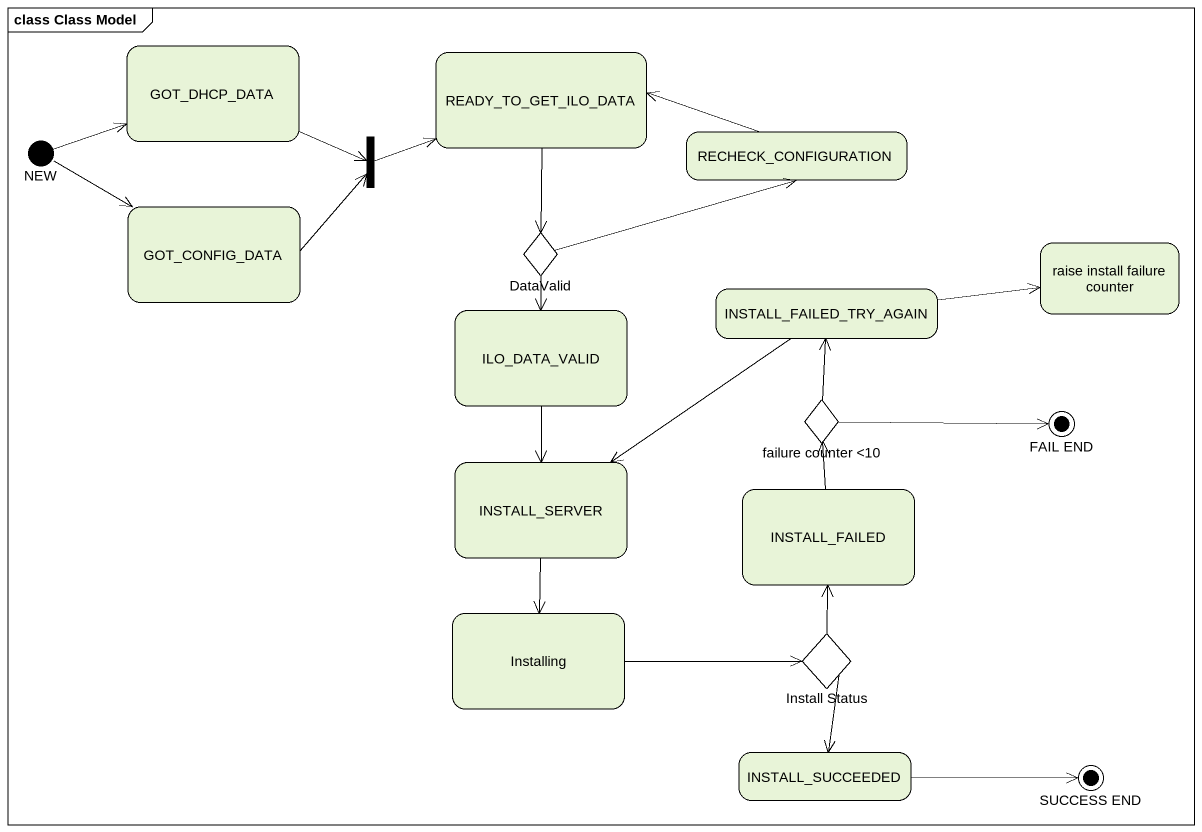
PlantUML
@startuml
mainframe class Class Model
hide empty description
state GOT_DHCP_DATA
state READY_TO_GET_ILO_DATA
state NEW <<start>>
state fork1 <<join>>
state RECHECK_CONFIGURATION
state GOT_CONFIG_DATA
state DataValid <<choice>>
state "raise install failure counter" as raise_install_failure
state ILO_DATA_VALID
state INSTALL_FAILED_TRY_AGAIN
state "failure counter <10" as failure_counter_10 <<choice>>
state "FAIL END" as FAIL_END <<end>>
state INSTALL_SERVER
state INSTALL_FAILED
state Installing
state "Install Status" as Install_Status <<choice>>
state INSTALL_SUCCEEDED
state "SUCCESS END" as SUCCESS_END <<end>>
GOT_DHCP_DATA -right-> fork1
READY_TO_GET_ILO_DATA --> DataValid
NEW -right-> GOT_DHCP_DATA
NEW -right-> GOT_CONFIG_DATA
fork1 -right-> READY_TO_GET_ILO_DATA
RECHECK_CONFIGURATION -left-> READY_TO_GET_ILO_DATA
GOT_CONFIG_DATA -right-> fork1
DataValid -right-> RECHECK_CONFIGURATION
DataValid --> ILO_DATA_VALID
ILO_DATA_VALID --> INSTALL_SERVER
INSTALL_FAILED_TRY_AGAIN -right-> raise_install_failure
INSTALL_FAILED_TRY_AGAIN --> INSTALL_SERVER
failure_counter_10 -up-> INSTALL_FAILED_TRY_AGAIN
failure_counter_10 -right-> FAIL_END
INSTALL_SERVER --> Installing
INSTALL_FAILED -up-> failure_counter_10
Installing -right-> Install_Status
Install_Status -up-> INSTALL_FAILED
Install_Status --> INSTALL_SUCCEEDED
INSTALL_SUCCEEDED -right-> SUCCESS_END
@enduml
